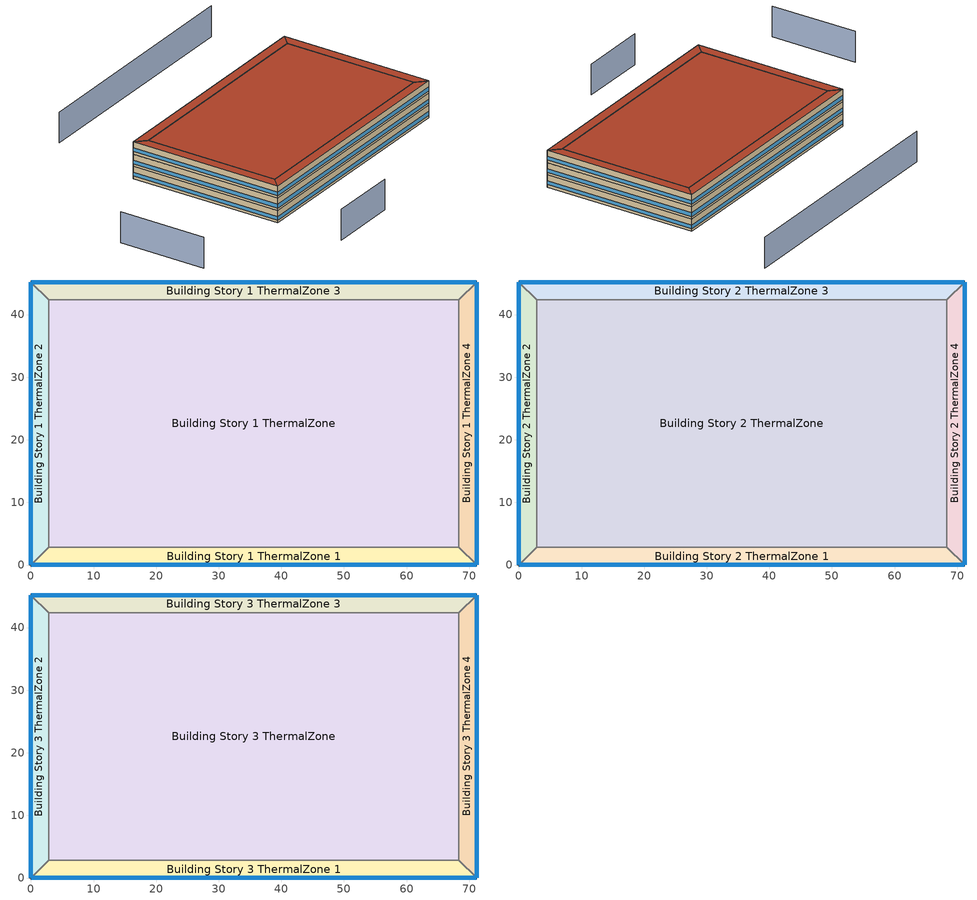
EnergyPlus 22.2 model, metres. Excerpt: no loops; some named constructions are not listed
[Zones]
Building Story 1 ThermalZone
 floor ground (Typical Insulated Carpeted 8in Slab Floor): 68.35,2.83 2.83,2.83 2.83,42.37 68.35,42.37 z0
 wall adiabatic (Typical Interior Wall): 2.83,2.83 68.35,2.83 68.35,42.37 2.83,42.37 2.83,2.83 z0:3.6
 ceiling adiabatic (Typical Interior Floor): 68.35,42.37 2.83,42.37 2.83,2.83 68.35,2.83 z3.6
Building Story 1 ThermalZone 1
 floor ground (Typical Insulated Carpeted 8in Slab Floor): 71.18,0 0,0 2.83,2.83 68.35,2.83 z0
 wall outside (Typical Insulated Steel Framed Exterior Wall R-20.41): 0,0 71.18,0 z0:3.6
 wall adiabatic (Typical Interior Wall): 71.18,0 68.35,2.83 2.83,2.83 0,0 z0:3.6
 window (U 0.48 SHGC 0.40 Dbl Ref-D Clr 6mm/13mm): 0.03,0 71.15,0 z0.76:1.84
 ceiling adiabatic (Typical Interior Ceiling): 68.35,2.83 2.83,2.83 0,0 71.18,0 z3.6
Building Story 1 ThermalZone 2
 floor ground (Typical Insulated Carpeted 8in Slab Floor): 0,0 0,45.2 2.83,42.37 2.83,2.83 z0
 wall outside (Typical Insulated Steel Framed Exterior Wall R-20.41): 0,45.2 0,0 z0:3.6
 wall adiabatic (Typical Interior Wall): 0,0 2.83,2.83 2.83,42.37 0,45.2 z0:3.6
 window (U 0.48 SHGC 0.40 Dbl Ref-D Clr 6mm/13mm): 0,45.18 0,0.03 z0.76:1.84
 ceiling adiabatic (Typical Interior Ceiling): 2.83,2.83 2.83,42.37 0,45.2 0,0 z3.6
Building Story 1 ThermalZone 3
 floor ground (Typical Insulated Carpeted 8in Slab Floor): 0,45.2 71.18,45.2 68.35,42.37 2.83,42.37 z0
 wall outside (Typical Insulated Steel Framed Exterior Wall R-20.41): 71.18,45.2 0,45.2 z0:3.6
 wall adiabatic (Typical Interior Wall): 0,45.2 2.83,42.37 68.35,42.37 71.18,45.2 z0:3.6
 window (U 0.48 SHGC 0.40 Dbl Ref-D Clr 6mm/13mm): 71.15,45.2 0.03,45.2 z0.76:1.84
 ceiling adiabatic (Typical Interior Ceiling): 2.83,42.37 68.35,42.37 71.18,45.2 0,45.2 z3.6
Building Story 1 ThermalZone 4
 floor ground (Typical Insulated Carpeted 8in Slab Floor): 71.18,45.2 71.18,0 68.35,2.83 68.35,42.37 z0
 wall outside (Typical Insulated Steel Framed Exterior Wall R-20.41): 71.18,0 71.18,45.2 z0:3.6
 wall adiabatic (Typical Interior Wall): 71.18,45.2 68.35,42.37 68.35,2.83 71.18,0 z0:3.6
 window (U 0.48 SHGC 0.40 Dbl Ref-D Clr 6mm/13mm): 71.18,0.03 71.18,45.18 z0.76:1.84
 ceiling adiabatic (Typical Interior Ceiling): 68.35,42.37 68.35,2.83 71.18,0 71.18,45.2 z3.6
Building Story 2 ThermalZone
 floor adiabatic (Typical Interior Floor): 68.35,2.83 2.83,2.83 2.83,42.37 68.35,42.37 z3.6
 wall adiabatic (Typical Interior Wall): 2.83,2.83 68.35,2.83 68.35,42.37 2.83,42.37 2.83,2.83 z3.6:7.2
 ceiling adiabatic (Typical Interior Ceiling): 68.35,42.37 2.83,42.37 2.83,2.83 68.35,2.83 z7.2
Building Story 2 ThermalZone 1
 floor adiabatic (Typical Interior Ceiling): 71.18,0 0,0 2.83,2.83 68.35,2.83 z3.6
 wall outside (Typical Insulated Steel Framed Exterior Wall R-20.41): 0,0 71.18,0 z3.6:7.2
 wall adiabatic (Typical Interior Wall): 71.18,0 68.35,2.83 2.83,2.83 0,0 z3.6:7.2
 window (U 0.48 SHGC 0.40 Dbl Ref-D Clr 6mm/13mm): 0.03,0 71.15,0 z4.36:5.44
 ceiling adiabatic (Typical Interior Ceiling): 68.35,2.83 2.83,2.83 0,0 71.18,0 z7.2
Building Story 2 ThermalZone 2
 floor adiabatic (Typical Interior Ceiling): 0,0 0,45.2 2.83,42.37 2.83,2.83 z3.6
 wall outside (Typical Insulated Steel Framed Exterior Wall R-20.41): 0,45.2 0,0 z3.6:7.2
 wall adiabatic (Typical Interior Wall): 0,0 2.83,2.83 2.83,42.37 0,45.2 z3.6:7.2
 window (U 0.48 SHGC 0.40 Dbl Ref-D Clr 6mm/13mm): 0,45.18 0,0.03 z4.36:5.44
 ceiling adiabatic (Typical Interior Ceiling): 2.83,2.83 2.83,42.37 0,45.2 0,0 z7.2
Building Story 2 ThermalZone 3
 floor adiabatic (Typical Interior Ceiling): 0,45.2 71.18,45.2 68.35,42.37 2.83,42.37 z3.6
 wall outside (Typical Insulated Steel Framed Exterior Wall R-20.41): 71.18,45.2 0,45.2 z3.6:7.2
 wall adiabatic (Typical Interior Wall): 0,45.2 2.83,42.37 68.35,42.37 71.18,45.2 z3.6:7.2
 window (U 0.48 SHGC 0.40 Dbl Ref-D Clr 6mm/13mm): 71.15,45.2 0.03,45.2 z4.36:5.44
 ceiling adiabatic (Typical Interior Ceiling): 2.83,42.37 68.35,42.37 71.18,45.2 0,45.2 z7.2
Building Story 2 ThermalZone 4
 floor adiabatic (Typical Interior Ceiling): 71.18,45.2 71.18,0 68.35,2.83 68.35,42.37 z3.6
 wall outside (Typical Insulated Steel Framed Exterior Wall R-20.41): 71.18,0 71.18,45.2 z3.6:7.2
 wall adiabatic (Typical Interior Wall): 71.18,45.2 68.35,42.37 68.35,2.83 71.18,0 z3.6:7.2
 window (U 0.48 SHGC 0.40 Dbl Ref-D Clr 6mm/13mm): 71.18,0.03 71.18,45.18 z4.36:5.44
 ceiling adiabatic (Typical Interior Ceiling): 68.35,42.37 68.35,2.83 71.18,0 71.18,45.2 z7.2
Building Story 3 ThermalZone
 floor adiabatic (Typical Interior Ceiling): 68.35,2.83 2.83,2.83 2.83,42.37 68.35,42.37 z7.2
 wall adiabatic (Typical Interior Wall): 2.83,2.83 68.35,2.83 68.35,42.37 2.83,42.37 2.83,2.83 z7.2:10.8
 roof outside (Typical IEAD Roof R-31.25): 68.35,42.37 2.83,42.37 2.83,2.83 68.35,2.83 z10.8
Building Story 3 ThermalZone 1
 floor adiabatic (Typical Interior Ceiling): 71.18,0 0,0 2.83,2.83 68.35,2.83 z7.2
 wall outside (Typical Insulated Steel Framed Exterior Wall R-20.41): 0,0 71.18,0 z7.2:10.8
 wall adiabatic (Typical Interior Wall): 71.18,0 68.35,2.83 2.83,2.83 0,0 z7.2:10.8
 window (U 0.48 SHGC 0.40 Dbl Ref-D Clr 6mm/13mm): 0.03,0 71.15,0 z7.96:9.04
 roof outside (Typical IEAD Roof R-31.25): 68.35,2.83 2.83,2.83 0,0 71.18,0 z10.8
Building Story 3 ThermalZone 2
 floor adiabatic (Typical Interior Ceiling): 0,0 0,45.2 2.83,42.37 2.83,2.83 z7.2
 wall outside (Typical Insulated Steel Framed Exterior Wall R-20.41): 0,45.2 0,0 z7.2:10.8
 wall adiabatic (Typical Interior Wall): 0,0 2.83,2.83 2.83,42.37 0,45.2 z7.2:10.8
 window (U 0.48 SHGC 0.40 Dbl Ref-D Clr 6mm/13mm): 0,45.18 0,0.03 z7.96:9.04
 roof outside (Typical IEAD Roof R-31.25): 2.83,2.83 2.83,42.37 0,45.2 0,0 z10.8
Building Story 3 ThermalZone 3
 floor adiabatic (Typical Interior Ceiling): 0,45.2 71.18,45.2 68.35,42.37 2.83,42.37 z7.2
 wall outside (Typical Insulated Steel Framed Exterior Wall R-20.41): 71.18,45.2 0,45.2 z7.2:10.8
 wall adiabatic (Typical Interior Wall): 0,45.2 2.83,42.37 68.35,42.37 71.18,45.2 z7.2:10.8
 window (U 0.48 SHGC 0.40 Dbl Ref-D Clr 6mm/13mm): 71.15,45.2 0.03,45.2 z7.96:9.04
 roof outside (Typical IEAD Roof R-31.25): 2.83,42.37 68.35,42.37 71.18,45.2 0,45.2 z10.8
Building Story 3 ThermalZone 4
 floor adiabatic (Typical Interior Ceiling): 71.18,45.2 71.18,0 68.35,2.83 68.35,42.37 z7.2
 wall outside (Typical Insulated Steel Framed Exterior Wall R-20.41): 71.18,0 71.18,45.2 z7.2:10.8
 wall adiabatic (Typical Interior Wall): 71.18,45.2 68.35,42.37 68.35,2.83 71.18,0 z7.2:10.8
 window (U 0.48 SHGC 0.40 Dbl Ref-D Clr 6mm/13mm): 71.18,0.03 71.18,45.18 z7.96:9.04
 roof outside (Typical IEAD Roof R-31.25): 68.35,42.37 68.35,2.83 71.18,0 71.18,45.2 z10.8
shading: 6.11,72.41 77.87,72.41 / 21.6,-19.1 1.09,-19.1 / -31.82,2 -31.82,27.99 z0:9
[Building]
bld_10: Terrain=City
[Site:Location]
Laramie General Brees Field_WY_USA: Latitude {deg}=41.3127; Longitude {deg}=-105.584; Time Zone {hr}=-7; Elevation {m}=2215
[Site:GroundTemperature:FCfactorMethod]
January Ground Temperature {C}=8.6; February Ground Temperature {C}=2.8; March Ground Temperature {C}=-4.1; April Ground Temperature {C}=-8.8; May Ground Temperature {C}=-2.2; June Ground Temperature {C}=0.3; July Ground Temperature {C}=6.7; August Ground Temperature {C}=10.1; September Ground Temperature {C}=16.5; October Ground Temperature {C}=20.6; November Ground Temperature {C}=19.2; December Ground Temperature {C}=14.7
[Site:WaterMainsTemperature]
Calculation Method=Correlation; Annual Average Outdoor Air Temperature {C}=8.96667; Maximum Difference In Monthly Average Outdoor Air Temperatures {deltaC}=26.2
[SizingPeriod:DesignDay] Day of Month=21; Dry-Bulb Temperature Range Modifier Type=DefaultMultipliers; Humidity Condition Type=Wetbulb; Barometric Pressure {Pa}=98769; Rain Indicator=No; Snow Indicator=No; Daylight Saving Time Indicator=No; Begin Environment Reset Mode=FullResetAtBeginEnvironment
Name | Month | Day Type | Maximum Dry-Bulb Temperature {C} | Daily Dry-Bulb Temperature Range {deltaC} | Wetbulb or DewPoint at Maximum Dry-Bulb {C} | Wind Speed {m/s} | Wind Direction {deg} | Solar Model Indicator | ASHRAE Clear Sky Optical Depth for Beam Irradiance (taub) | ASHRAE Clear Sky Optical Depth for Diffuse Irradiance (taud) | Sky Clearness
Buffalo Niagara Intl Ap Ann Clg .4% Condns DB=>MWB 1 | 7 | SummerDesignDay | 30.3 | 9.3 | 21.8 | 5.7 | 240 | ASHRAETau | 0.462 | 2.001
Buffalo Niagara Intl Ap Ann Clg .4% Condns WB=>MDB 1 | 7 | SummerDesignDay | 27.8 | 9.3 | 23.8 | 5.7 | 240 | ASHRAETau | 0.462 | 2.001
Buffalo Niagara Intl Ap Ann Htg 99.6% Condns DB 1 | 1 | WinterDesignDay | -16.3 | 0 | -16.3 | 5.1 | 270 | ASHRAEClearSky |  |  | 0
[Material] Thermal Absorptance=0.9; Solar Absorptance=0.7
Name | Roughness | Thickness {m} | Conductivity {W/m-K} | Density {kg/m3} | Specific Heat {J/kg-K} | Visible Absorptance
100mm Normalweight concrete floor | MediumRough | 0.1016 | 2.31045 | 2322 | 832.557 | 0.7
25mm Stucco | Smooth | 0.0254 | 0.72 | 1856 | 840 | 0.7
5/8 in. Gypsum Board | MediumSmooth | 0.0159 | 0.16 | 800 | 1090 | 0.7
8 in. Normalweight Concrete Floor | MediumRough | 0.2032 | 2.31 | 2322 | 832 | 0.7
G01 13mm gypsum board | Smooth | 0.0127 | 0.160031 | 800.001 | 1090.73 | 0.5
Metal Roof Surface | Smooth | 0.0008 | 45.28 | 7824 | 500 | 0.7
Roof Membrane | VeryRough | 0.0095 | 0.16 | 1121.29 | 1460 | 0.7
[Material:NoMass] Roughness=Smooth; Thermal Absorptance=0.9; Solar Absorptance=0.7
Name | Thermal Resistance {m2-K/W} | Visible Absorptance
CP02 CARPET PAD; Typical Carpet Pad | 0.21648 | 0.8
Typical Insulation R-18.23 | 3.21036 | 0.7
Typical Insulation R-30.13 | 5.30668 | 0.7
[WindowMaterial:Gas]
AIR 13MM: Gas Type=Air; Thickness {m}=0.0127
[WindowMaterial:Glazing] Optical Data Type=SpectralAverage; Thickness {m}=0.006; Infrared Transmittance at Normal Incidence=0; Front Side Infrared Hemispherical Emissivity=0.84; Conductivity {W/m-K}=0.9; Dirt Correction Factor for Solar and Visible Transmittance=1; Solar Diffusing=No
Name | Solar Transmittance at Normal Incidence | Front Side Solar Reflectance at Normal Incidence | Back Side Solar Reflectance at Normal Incidence | Visible Transmittance at Normal Incidence | Front Side Visible Reflectance at Normal Incidence | Back Side Visible Reflectance at Normal Incidence | Back Side Infrared Hemispherical Emissivity
CLEAR 6MM | 0.775 | 0.071 | 0.071 | 0.881 | 0.08 | 0.08 | 0.84
REF D CLEAR 6MM | 0.429 | 0.308 | 0.379 | 0.334 | 0.453 | 0.505 | 0.82
[Construction]
Typical IEAD Roof R-31.25: Roof Membrane, Typical Insulation R-30.13, Metal Roof Surface
Typical Insulated Carpeted 8in Slab Floor: 8 in. Normalweight Concrete Floor, Typical Carpet Pad
Typical Insulated Steel Framed Exterior Wall R-20.41: 25mm Stucco, 5/8 in. Gypsum Board, Typical Insulation R-18.23, 5/8 in. Gypsum Board
Typical Interior Ceiling: CP02 CARPET PAD, 100mm Normalweight concrete floor
Typical Interior Floor: 100mm Normalweight concrete floor, CP02 CARPET PAD
Typical Interior Wall: G01 13mm gypsum board, G01 13mm gypsum board
U 0.48 SHGC 0.40 Dbl Ref-D Clr 6mm/13mm: REF D CLEAR 6MM, AIR 13MM, CLEAR 6MM
[Zone] Multiplier=1; Part of Total Floor Area=Yes
Building Story 1 ThermalZone; Building Story 1 ThermalZone 1; Building Story 1 ThermalZone 2; Building Story 1 ThermalZone 3; Building Story 1 ThermalZone 4; Building Story 2 ThermalZone; Building Story 2 ThermalZone 1; Building Story 2 ThermalZone 2; Building Story 2 ThermalZone 3; Building Story 2 ThermalZone 4; Building Story 3 ThermalZone; Building Story 3 ThermalZone 1; Building Story 3 ThermalZone 2; Building Story 3 ThermalZone 3; Building Story 3 ThermalZone 4
[Space]
Name | Zone | Space Type
Building Story 1 Space | Building Story 1 ThermalZone | Story Ground Blended Space Type
Building Story 1 Space 1 | Building Story 1 ThermalZone 1 | Story Ground Blended Space Type
Building Story 1 Space 2 | Building Story 1 ThermalZone 2 | Story Ground Blended Space Type
Building Story 1 Space 3 | Building Story 1 ThermalZone 3 | Story Ground Blended Space Type
Building Story 1 Space 4 | Building Story 1 ThermalZone 4 | Story Ground Blended Space Type
Building Story 2 Space | Building Story 2 ThermalZone | Story Mid Blended Space Type
Building Story 2 Space 1 | Building Story 2 ThermalZone 1 | Story Mid Blended Space Type
Building Story 2 Space 2 | Building Story 2 ThermalZone 2 | Story Mid Blended Space Type
Building Story 2 Space 3 | Building Story 2 ThermalZone 3 | Story Mid Blended Space Type
Building Story 2 Space 4 | Building Story 2 ThermalZone 4 | Story Mid Blended Space Type
Building Story 3 Space | Building Story 3 ThermalZone | Story Top Blended Space Type
Building Story 3 Space 1 | Building Story 3 ThermalZone 1 | Story Top Blended Space Type
Building Story 3 Space 2 | Building Story 3 ThermalZone 2 | Story Top Blended Space Type
Building Story 3 Space 3 | Building Story 3 ThermalZone 3 | Story Top Blended Space Type
Building Story 3 Space 4 | Building Story 3 ThermalZone 4 | Story Top Blended Space Type
[InternalMass]
Name | Construction | Zone or ZoneList | Space or SpaceList | Surface Area {m2}
Building Story 1 Space 4 Office OfficeLarge Data Center A  - Story Ground Mass; Building Story 1 Space 4 Office OfficeLarge Data Center C  - Story Ground Mass | InteriorFurnishings 1 | Building Story 1 ThermalZone 4 | Building Story 1 Space 4 | 0.287006
Building Story 1 Space Office OfficeLarge Data Center A  - Story Ground Mass; Building Story 1 Space Office OfficeLarge Data Center C  - Story Ground Mass | InteriorFurnishings 1 | Building Story 1 ThermalZone | Building Story 1 Space | 6.20454
Building Story 1 Space 2 Office OfficeLarge Data Center A  - Story Ground Mass; Building Story 1 Space 2 Office OfficeLarge Data Center C  - Story Ground Mass | InteriorFurnishings 1 | Building Story 1 ThermalZone 2 | Building Story 1 Space 2 | 0.287006
Building Story 1 Space 1 Office OfficeLarge Data Center A  - Story Ground Mass; Building Story 1 Space 1 Office OfficeLarge Data Center C  - Story Ground Mass | InteriorFurnishings 1 | Building Story 1 ThermalZone 1 | Building Story 1 Space 1 | 0.462938
Building Story 1 Space 3 Office OfficeLarge Data Center A  - Story Ground Mass; Building Story 1 Space 3 Office OfficeLarge Data Center C  - Story Ground Mass | InteriorFurnishings 1 | Building Story 1 ThermalZone 3 | Building Story 1 Space 3 | 0.462938
Building Story 1 Space 4 Office OfficeLarge Data Center B  - Story Ground Mass | InteriorFurnishings 1 | Building Story 1 ThermalZone 4 | Building Story 1 Space 4 | 2.12978
Building Story 1 Space Office OfficeLarge Data Center B  - Story Ground Mass | InteriorFurnishings 1 | Building Story 1 ThermalZone | Building Story 1 Space | 46.0418
Building Story 1 Space 2 Office OfficeLarge Data Center B  - Story Ground Mass | InteriorFurnishings 1 | Building Story 1 ThermalZone 2 | Building Story 1 Space 2 | 2.12978
Building Story 1 Space 1 Office OfficeLarge Data Center B  - Story Ground Mass | InteriorFurnishings 1 | Building Story 1 ThermalZone 1 | Building Story 1 Space 1 | 3.43531
Building Story 1 Space 3 Office OfficeLarge Data Center B  - Story Ground Mass | InteriorFurnishings 1 | Building Story 1 ThermalZone 3 | Building Story 1 Space 3 | 3.43531
Building Story 1 Space 4 Office OfficeLarge Main Data Center A  - Story Ground Mass; Building Story 1 Space 4 Office OfficeLarge Main Data Center C  - Story Ground Mass | InteriorFurnishings 1 | Building Story 1 ThermalZone 4 | Building Story 1 Space 4 | 0.516
Building Story 1 Space Office OfficeLarge Main Data Center A  - Story Ground Mass; Building Story 1 Space Office OfficeLarge Main Data Center C  - Story Ground Mass | InteriorFurnishings 1 | Building Story 1 ThermalZone | Building Story 1 Space | 11.155
Building Story 1 Space 2 Office OfficeLarge Main Data Center A  - Story Ground Mass; Building Story 1 Space 2 Office OfficeLarge Main Data Center C  - Story Ground Mass | InteriorFurnishings 1 | Building Story 1 ThermalZone 2 | Building Story 1 Space 2 | 0.516
Building Story 1 Space 1 Office OfficeLarge Main Data Center A  - Story Ground Mass; Building Story 1 Space 1 Office OfficeLarge Main Data Center C  - Story Ground Mass | InteriorFurnishings 1 | Building Story 1 ThermalZone 1 | Building Story 1 Space 1 | 0.832304
Building Story 1 Space 3 Office OfficeLarge Main Data Center A  - Story Ground Mass; Building Story 1 Space 3 Office OfficeLarge Main Data Center C  - Story Ground Mass | InteriorFurnishings 1 | Building Story 1 ThermalZone 3 | Building Story 1 Space 3 | 0.832303
Building Story 1 Space 4 Office OfficeLarge Main Data Center B  - Story Ground Mass | InteriorFurnishings 1 | Building Story 1 ThermalZone 4 | Building Story 1 Space 4 | 3.82907
Building Story 1 Space Office OfficeLarge Main Data Center B  - Story Ground Mass | InteriorFurnishings 1 | Building Story 1 ThermalZone | Building Story 1 Space | 82.7774
Building Story 1 Space 2 Office OfficeLarge Main Data Center B  - Story Ground Mass | InteriorFurnishings 1 | Building Story 1 ThermalZone 2 | Building Story 1 Space 2 | 3.82907
Building Story 1 Space 1 Office OfficeLarge Main Data Center B  - Story Ground Mass | InteriorFurnishings 1 | Building Story 1 ThermalZone 1 | Building Story 1 Space 1 | 6.17625
Building Story 1 Space 3 Office OfficeLarge Main Data Center B  - Story Ground Mass | InteriorFurnishings 1 | Building Story 1 ThermalZone 3 | Building Story 1 Space 3 | 6.17625
Building Story 1 Space 4 SecondarySchool Auditorium A  - Story Ground Mass; Building Story 1 Space 4 SecondarySchool Auditorium C  - Story Ground Mass | InteriorFurnishings 1 | Building Story 1 ThermalZone 4 | Building Story 1 Space 4 | 2.30826
Building Story 1 Space SecondarySchool Auditorium A  - Story Ground Mass; Building Story 1 Space SecondarySchool Auditorium C  - Story Ground Mass | InteriorFurnishings 1 | Building Story 1 ThermalZone | Building Story 1 Space | 49.9003
Building Story 1 Space 2 SecondarySchool Auditorium A  - Story Ground Mass; Building Story 1 Space 2 SecondarySchool Auditorium C  - Story Ground Mass | InteriorFurnishings 1 | Building Story 1 ThermalZone 2 | Building Story 1 Space 2 | 2.30826
Building Story 1 Space 1 SecondarySchool Auditorium A  - Story Ground Mass; Building Story 1 Space 1 SecondarySchool Auditorium C  - Story Ground Mass | InteriorFurnishings 1 | Building Story 1 ThermalZone 1 | Building Story 1 Space 1 | 3.72321
Building Story 1 Space 3 SecondarySchool Auditorium A  - Story Ground Mass; Building Story 1 Space 3 SecondarySchool Auditorium C  - Story Ground Mass | InteriorFurnishings 1 | Building Story 1 ThermalZone 3 | Building Story 1 Space 3 | 3.7232
Building Story 1 Space 4 SecondarySchool Auditorium B  - Story Ground Mass | InteriorFurnishings 1 | Building Story 1 ThermalZone 4 | Building Story 1 Space 4 | 17.1289
Building Story 1 Space SecondarySchool Auditorium B  - Story Ground Mass | InteriorFurnishings 1 | Building Story 1 ThermalZone | Building Story 1 Space | 370.294
Building Story 1 Space 2 SecondarySchool Auditorium B  - Story Ground Mass | InteriorFurnishings 1 | Building Story 1 ThermalZone 2 | Building Story 1 Space 2 | 17.1289
Building Story 1 Space 1 SecondarySchool Auditorium B  - Story Ground Mass | InteriorFurnishings 1 | Building Story 1 ThermalZone 1 | Building Story 1 Space 1 | 27.6287
Building Story 1 Space 3 SecondarySchool Auditorium B  - Story Ground Mass | InteriorFurnishings 1 | Building Story 1 ThermalZone 3 | Building Story 1 Space 3 | 27.6287
Building Story 1 Space 4 SecondarySchool Cafeteria A  - Story Ground Mass; Building Story 1 Space 4 SecondarySchool Cafeteria C  - Story Ground Mass | InteriorFurnishings 1 | Building Story 1 ThermalZone 4 | Building Story 1 Space 4 | 1.46098
Building Story 1 Space SecondarySchool Cafeteria A  - Story Ground Mass; Building Story 1 Space SecondarySchool Cafeteria C  - Story Ground Mass | InteriorFurnishings 1 | Building Story 1 ThermalZone | Building Story 1 Space | 31.5837
Building Story 1 Space 2 SecondarySchool Cafeteria A  - Story Ground Mass; Building Story 1 Space 2 SecondarySchool Cafeteria C  - Story Ground Mass | InteriorFurnishings 1 | Building Story 1 ThermalZone 2 | Building Story 1 Space 2 | 1.46098
Building Story 1 Space 1 SecondarySchool Cafeteria A  - Story Ground Mass; Building Story 1 Space 1 SecondarySchool Cafeteria C  - Story Ground Mass | InteriorFurnishings 1 | Building Story 1 ThermalZone 1 | Building Story 1 Space 1 | 2.35655
Building Story 1 Space 3 SecondarySchool Cafeteria A  - Story Ground Mass; Building Story 1 Space 3 SecondarySchool Cafeteria C  - Story Ground Mass | InteriorFurnishings 1 | Building Story 1 ThermalZone 3 | Building Story 1 Space 3 | 2.35655
Building Story 1 Space 4 SecondarySchool Cafeteria B  - Story Ground Mass | InteriorFurnishings 1 | Building Story 1 ThermalZone 4 | Building Story 1 Space 4 | 10.8415
Building Story 1 Space SecondarySchool Cafeteria B  - Story Ground Mass | InteriorFurnishings 1 | Building Story 1 ThermalZone | Building Story 1 Space | 234.373
Building Story 1 Space 2 SecondarySchool Cafeteria B  - Story Ground Mass | InteriorFurnishings 1 | Building Story 1 ThermalZone 2 | Building Story 1 Space 2 | 10.8415
Building Story 1 Space 1 SecondarySchool Cafeteria B  - Story Ground Mass | InteriorFurnishings 1 | Building Story 1 ThermalZone 1 | Building Story 1 Space 1 | 17.4872
Building Story 1 Space 3 SecondarySchool Cafeteria B  - Story Ground Mass | InteriorFurnishings 1 | Building Story 1 ThermalZone 3 | Building Story 1 Space 3 | 17.4872
Building Story 1 Space 4 SecondarySchool Classroom A  - Story Ground Mass; Building Story 1 Space 4 SecondarySchool Classroom C  - Story Ground Mass | InteriorFurnishings 1 | Building Story 1 ThermalZone 4 | Building Story 1 Space 4 | 7.15144
Building Story 1 Space SecondarySchool Classroom A  - Story Ground Mass; Building Story 1 Space SecondarySchool Classroom C  - Story Ground Mass | InteriorFurnishings 1 | Building Story 1 ThermalZone | Building Story 1 Space | 154.601
Building Story 1 Space 2 SecondarySchool Classroom A  - Story Ground Mass; Building Story 1 Space 2 SecondarySchool Classroom C  - Story Ground Mass | InteriorFurnishings 1 | Building Story 1 ThermalZone 2 | Building Story 1 Space 2 | 7.15144
Building Story 1 Space 1 SecondarySchool Classroom A  - Story Ground Mass; Building Story 1 Space 1 SecondarySchool Classroom C  - Story Ground Mass | InteriorFurnishings 1 | Building Story 1 ThermalZone 1 | Building Story 1 Space 1 | 11.5352
Building Story 1 Space 3 SecondarySchool Classroom A  - Story Ground Mass; Building Story 1 Space 3 SecondarySchool Classroom C  - Story Ground Mass | InteriorFurnishings 1 | Building Story 1 ThermalZone 3 | Building Story 1 Space 3 | 11.5352
Building Story 1 Space 4 SecondarySchool ComputerRoom A  - Story Ground Mass; Building Story 1 Space 4 SecondarySchool ComputerRoom C  - Story Ground Mass | InteriorFurnishings 1 | Building Story 1 ThermalZone 4 | Building Story 1 Space 4 | 2.2304
Building Story 1 Space SecondarySchool ComputerRoom A  - Story Ground Mass; Building Story 1 Space SecondarySchool ComputerRoom C  - Story Ground Mass | InteriorFurnishings 1 | Building Story 1 ThermalZone | Building Story 1 Space | 48.2172
Building Story 1 Space 2 SecondarySchool ComputerRoom A  - Story Ground Mass; Building Story 1 Space 2 SecondarySchool ComputerRoom C  - Story Ground Mass | InteriorFurnishings 1 | Building Story 1 ThermalZone 2 | Building Story 1 Space 2 | 2.2304
Building Story 1 Space 1 SecondarySchool ComputerRoom A  - Story Ground Mass; Building Story 1 Space 1 SecondarySchool ComputerRoom C  - Story Ground Mass | InteriorFurnishings 1 | Building Story 1 ThermalZone 1 | Building Story 1 Space 1 | 3.59762
Building Story 1 Space 3 SecondarySchool ComputerRoom A  - Story Ground Mass; Building Story 1 Space 3 SecondarySchool ComputerRoom C  - Story Ground Mass | InteriorFurnishings 1 | Building Story 1 ThermalZone 3 | Building Story 1 Space 3 | 3.59762
Building Story 1 Space 4 SecondarySchool ComputerRoom B  - Story Ground Mass | InteriorFurnishings 1 | Building Story 1 ThermalZone 4 | Building Story 1 Space 4 | 16.5511
Building Story 1 Space SecondarySchool ComputerRoom B  - Story Ground Mass | InteriorFurnishings 1 | Building Story 1 ThermalZone | Building Story 1 Space | 357.804
Building Story 1 Space 2 SecondarySchool ComputerRoom B  - Story Ground Mass | InteriorFurnishings 1 | Building Story 1 ThermalZone 2 | Building Story 1 Space 2 | 16.5511
Building Story 1 Space 1 SecondarySchool ComputerRoom B  - Story Ground Mass | InteriorFurnishings 1 | Building Story 1 ThermalZone 1 | Building Story 1 Space 1 | 26.6968
Building Story 1 Space 3 SecondarySchool ComputerRoom B  - Story Ground Mass | InteriorFurnishings 1 | Building Story 1 ThermalZone 3 | Building Story 1 Space 3 | 26.6967
Building Story 1 Space 4 SecondarySchool Corridor B  - Story Ground Mass | InteriorFurnishings 1 | Building Story 1 ThermalZone 4 | Building Story 1 Space 4 | 10.084
Building Story 1 Space SecondarySchool Corridor B  - Story Ground Mass | InteriorFurnishings 1 | Building Story 1 ThermalZone | Building Story 1 Space | 217.997
Building Story 1 Space 2 SecondarySchool Corridor B  - Story Ground Mass | InteriorFurnishings 1 | Building Story 1 ThermalZone 2 | Building Story 1 Space 2 | 10.084
Building Story 1 Space 1 SecondarySchool Corridor B  - Story Ground Mass | InteriorFurnishings 1 | Building Story 1 ThermalZone 1 | Building Story 1 Space 1 | 16.2654
Building Story 1 Space 3 SecondarySchool Corridor B  - Story Ground Mass | InteriorFurnishings 1 | Building Story 1 ThermalZone 3 | Building Story 1 Space 3 | 16.2653
Building Story 1 Space 4 SecondarySchool Gym A  - Story Ground Mass; Building Story 1 Space 4 SecondarySchool Gym C  - Story Ground Mass | InteriorFurnishings 1 | Building Story 1 ThermalZone 4 | Building Story 1 Space 4 | 5.73792
Building Story 1 Space SecondarySchool Gym A  - Story Ground Mass; Building Story 1 Space SecondarySchool Gym C  - Story Ground Mass | InteriorFurnishings 1 | Building Story 1 ThermalZone | Building Story 1 Space | 124.043
Building Story 1 Space 2 SecondarySchool Gym A  - Story Ground Mass; Building Story 1 Space 2 SecondarySchool Gym C  - Story Ground Mass | InteriorFurnishings 1 | Building Story 1 ThermalZone 2 | Building Story 1 Space 2 | 5.73792
Building Story 1 Space 1 SecondarySchool Gym A  - Story Ground Mass; Building Story 1 Space 1 SecondarySchool Gym C  - Story Ground Mass | InteriorFurnishings 1 | Building Story 1 ThermalZone 1 | Building Story 1 Space 1 | 9.25522
Building Story 1 Space 3 SecondarySchool Gym A  - Story Ground Mass; Building Story 1 Space 3 SecondarySchool Gym C  - Story Ground Mass | InteriorFurnishings 1 | Building Story 1 ThermalZone 3 | Building Story 1 Space 3 | 9.25521
Building Story 1 Space 4 SecondarySchool Gym A end_a - Story Ground Mass; Building Story 1 Space 4 SecondarySchool Gym C end_a - Story Ground Mass | InteriorFurnishings 1 | Building Story 1 ThermalZone 4 | Building Story 1 Space 4 | 1.80056
Building Story 1 Space SecondarySchool Gym A end_a - Story Ground Mass; Building Story 1 Space SecondarySchool Gym C end_a - Story Ground Mass | InteriorFurnishings 1 | Building Story 1 ThermalZone | Building Story 1 Space | 38.9249
Building Story 1 Space 2 SecondarySchool Gym A end_a - Story Ground Mass; Building Story 1 Space 2 SecondarySchool Gym C end_a - Story Ground Mass | InteriorFurnishings 1 | Building Story 1 ThermalZone 2 | Building Story 1 Space 2 | 1.80056
Building Story 1 Space 1 SecondarySchool Gym A end_a - Story Ground Mass; Building Story 1 Space 1 SecondarySchool Gym C end_a - Story Ground Mass | InteriorFurnishings 1 | Building Story 1 ThermalZone 1 | Building Story 1 Space 1 | 2.90429
Building Story 1 Space 3 SecondarySchool Gym A end_a - Story Ground Mass; Building Story 1 Space 3 SecondarySchool Gym C end_a - Story Ground Mass | InteriorFurnishings 1 | Building Story 1 ThermalZone 3 | Building Story 1 Space 3 | 2.90429
Building Story 1 Space 4 SecondarySchool Gym B  - Story Ground Mass | InteriorFurnishings 1 | Building Story 1 ThermalZone 4 | Building Story 1 Space 4 | 42.5793
Building Story 1 Space SecondarySchool Gym B  - Story Ground Mass | InteriorFurnishings 1 | Building Story 1 ThermalZone | Building Story 1 Space | 920.484
Building Story 1 Space 2 SecondarySchool Gym B  - Story Ground Mass | InteriorFurnishings 1 | Building Story 1 ThermalZone 2 | Building Story 1 Space 2 | 42.5793
Building Story 1 Space 1 SecondarySchool Gym B  - Story Ground Mass | InteriorFurnishings 1 | Building Story 1 ThermalZone 1 | Building Story 1 Space 1 | 68.68
Building Story 1 Space 3 SecondarySchool Gym B  - Story Ground Mass | InteriorFurnishings 1 | Building Story 1 ThermalZone 3 | Building Story 1 Space 3 | 68.6799
Building Story 1 Space 4 SecondarySchool Gym B end_a - Story Ground Mass | InteriorFurnishings 1 | Building Story 1 ThermalZone 4 | Building Story 1 Space 4 | 13.3614
Building Story 1 Space SecondarySchool Gym B end_a - Story Ground Mass | InteriorFurnishings 1 | Building Story 1 ThermalZone | Building Story 1 Space | 288.849
Building Story 1 Space 2 SecondarySchool Gym B end_a - Story Ground Mass | InteriorFurnishings 1 | Building Story 1 ThermalZone 2 | Building Story 1 Space 2 | 13.3614
Building Story 1 Space 1 SecondarySchool Gym B end_a - Story Ground Mass | InteriorFurnishings 1 | Building Story 1 ThermalZone 1 | Building Story 1 Space 1 | 21.5518
Building Story 1 Space 3 SecondarySchool Gym B end_a - Story Ground Mass | InteriorFurnishings 1 | Building Story 1 ThermalZone 3 | Building Story 1 Space 3 | 21.5518
Building Story 1 Space 4 SecondarySchool Kitchen A  - Story Ground Mass; Building Story 1 Space 4 SecondarySchool Kitchen C  - Story Ground Mass | InteriorFurnishings 1 | Building Story 1 ThermalZone 4 | Building Story 1 Space 4 | 0.503787
Building Story 1 Space SecondarySchool Kitchen A  - Story Ground Mass; Building Story 1 Space SecondarySchool Kitchen C  - Story Ground Mass | InteriorFurnishings 1 | Building Story 1 ThermalZone | Building Story 1 Space | 10.8909
Building Story 1 Space 2 SecondarySchool Kitchen A  - Story Ground Mass; Building Story 1 Space 2 SecondarySchool Kitchen C  - Story Ground Mass | InteriorFurnishings 1 | Building Story 1 ThermalZone 2 | Building Story 1 Space 2 | 0.503787
Building Story 1 Space 1 SecondarySchool Kitchen A  - Story Ground Mass; Building Story 1 Space 1 SecondarySchool Kitchen C  - Story Ground Mass | InteriorFurnishings 1 | Building Story 1 ThermalZone 1 | Building Story 1 Space 1 | 0.812604
Building Story 1 Space 3 SecondarySchool Kitchen A  - Story Ground Mass; Building Story 1 Space 3 SecondarySchool Kitchen C  - Story Ground Mass | InteriorFurnishings 1 | Building Story 1 ThermalZone 3 | Building Story 1 Space 3 | 0.812603
Building Story 1 Space 4 SecondarySchool Kitchen B  - Story Ground Mass | InteriorFurnishings 1 | Building Story 1 ThermalZone 4 | Building Story 1 Space 4 | 3.73844
Building Story 1 Space SecondarySchool Kitchen B  - Story Ground Mass | InteriorFurnishings 1 | Building Story 1 ThermalZone | Building Story 1 Space | 80.8181
Building Story 1 Space 2 SecondarySchool Kitchen B  - Story Ground Mass | InteriorFurnishings 1 | Building Story 1 ThermalZone 2 | Building Story 1 Space 2 | 3.73844
Building Story 1 Space 1 SecondarySchool Kitchen B  - Story Ground Mass | InteriorFurnishings 1 | Building Story 1 ThermalZone 1 | Building Story 1 Space 1 | 6.03007
Building Story 1 Space 3 SecondarySchool Kitchen B  - Story Ground Mass | InteriorFurnishings 1 | Building Story 1 ThermalZone 3 | Building Story 1 Space 3 | 6.03006
Building Story 1 Space 4 SecondarySchool Library A  - Story Ground Mass; Building Story 1 Space 4 SecondarySchool Library C  - Story Ground Mass | InteriorFurnishings 1 | Building Story 1 ThermalZone 4 | Building Story 1 Space 4 | 1.96477
Building Story 1 Space SecondarySchool Library A  - Story Ground Mass; Building Story 1 Space SecondarySchool Library C  - Story Ground Mass | InteriorFurnishings 1 | Building Story 1 ThermalZone | Building Story 1 Space | 42.4747
Building Story 1 Space 2 SecondarySchool Library A  - Story Ground Mass; Building Story 1 Space 2 SecondarySchool Library C  - Story Ground Mass | InteriorFurnishings 1 | Building Story 1 ThermalZone 2 | Building Story 1 Space 2 | 1.96477
Building Story 1 Space 1 SecondarySchool Library A  - Story Ground Mass; Building Story 1 Space 1 SecondarySchool Library C  - Story Ground Mass | InteriorFurnishings 1 | Building Story 1 ThermalZone 1 | Building Story 1 Space 1 | 3.16916
Building Story 1 Space 3 SecondarySchool Library A  - Story Ground Mass; Building Story 1 Space 3 SecondarySchool Library C  - Story Ground Mass | InteriorFurnishings 1 | Building Story 1 ThermalZone 3 | Building Story 1 Space 3 | 3.16915
Building Story 1 Space 4 SecondarySchool Library B  - Story Ground Mass | InteriorFurnishings 1 | Building Story 1 ThermalZone 4 | Building Story 1 Space 4 | 14.5799
Building Story 1 Space SecondarySchool Library B  - Story Ground Mass | InteriorFurnishings 1 | Building Story 1 ThermalZone | Building Story 1 Space | 315.191
Building Story 1 Space 2 SecondarySchool Library B  - Story Ground Mass | InteriorFurnishings 1 | Building Story 1 ThermalZone 2 | Building Story 1 Space 2 | 14.5799
Building Story 1 Space 1 SecondarySchool Library B  - Story Ground Mass | InteriorFurnishings 1 | Building Story 1 ThermalZone 1 | Building Story 1 Space 1 | 23.5173
Building Story 1 Space 3 SecondarySchool Library B  - Story Ground Mass | InteriorFurnishings 1 | Building Story 1 ThermalZone 3 | Building Story 1 Space 3 | 23.5172
Building Story 1 Space 4 SecondarySchool Lobby A  - Story Ground Mass; Building Story 1 Space 4 SecondarySchool Lobby C  - Story Ground Mass; Building Story 1 Space 4 SecondarySchool Restroom A  - Story Ground Mass; Building Story 1 Space 4 SecondarySchool Restroom C  - Story Ground Mass | InteriorFurnishings 1 | Building Story 1 ThermalZone 4 | Building Story 1 Space 4 | 0.980095
Building Story 1 Space SecondarySchool Lobby A  - Story Ground Mass; Building Story 1 Space SecondarySchool Lobby C  - Story Ground Mass; Building Story 1 Space SecondarySchool Restroom A  - Story Ground Mass; Building Story 1 Space SecondarySchool Restroom C  - Story Ground Mass | InteriorFurnishings 1 | Building Story 1 ThermalZone | Building Story 1 Space | 21.1878
Building Story 1 Space 2 SecondarySchool Lobby A  - Story Ground Mass; Building Story 1 Space 2 SecondarySchool Lobby C  - Story Ground Mass; Building Story 1 Space 2 SecondarySchool Restroom A  - Story Ground Mass; Building Story 1 Space 2 SecondarySchool Restroom C  - Story Ground Mass | InteriorFurnishings 1 | Building Story 1 ThermalZone 2 | Building Story 1 Space 2 | 0.980095
Building Story 1 Space 1 SecondarySchool Lobby A  - Story Ground Mass; Building Story 1 Space 1 SecondarySchool Lobby C  - Story Ground Mass; Building Story 1 Space 1 SecondarySchool Restroom A  - Story Ground Mass; Building Story 1 Space 1 SecondarySchool Restroom C  - Story Ground Mass | InteriorFurnishings 1 | Building Story 1 ThermalZone 1 | Building Story 1 Space 1 | 1.58088
Building Story 1 Space 3 SecondarySchool Lobby A  - Story Ground Mass; Building Story 1 Space 3 SecondarySchool Lobby C  - Story Ground Mass; Building Story 1 Space 3 SecondarySchool Restroom A  - Story Ground Mass; Building Story 1 Space 3 SecondarySchool Restroom C  - Story Ground Mass | InteriorFurnishings 1 | Building Story 1 ThermalZone 3 | Building Story 1 Space 3 | 1.58088
Building Story 1 Space 4 SecondarySchool Lobby B  - Story Ground Mass; Building Story 1 Space 4 SecondarySchool Restroom B  - Story Ground Mass | InteriorFurnishings 1 | Building Story 1 ThermalZone 4 | Building Story 1 Space 4 | 7.27297
Building Story 1 Space SecondarySchool Lobby B  - Story Ground Mass; Building Story 1 Space SecondarySchool Restroom B  - Story Ground Mass | InteriorFurnishings 1 | Building Story 1 ThermalZone | Building Story 1 Space | 157.228
Building Story 1 Space 2 SecondarySchool Lobby B  - Story Ground Mass; Building Story 1 Space 2 SecondarySchool Restroom B  - Story Ground Mass | InteriorFurnishings 1 | Building Story 1 ThermalZone 2 | Building Story 1 Space 2 | 7.27297
Building Story 1 Space 1 SecondarySchool Lobby B  - Story Ground Mass; Building Story 1 Space 1 SecondarySchool Restroom B  - Story Ground Mass | InteriorFurnishings 1 | Building Story 1 ThermalZone 1 | Building Story 1 Space 1 | 11.7312
Building Story 1 Space 3 SecondarySchool Lobby B  - Story Ground Mass; Building Story 1 Space 3 SecondarySchool Restroom B  - Story Ground Mass | InteriorFurnishings 1 | Building Story 1 ThermalZone 3 | Building Story 1 Space 3 | 11.7312
Building Story 1 Space 4 SecondarySchool Mechanical A  - Story Ground Mass; Building Story 1 Space 4 SecondarySchool Mechanical C  - Story Ground Mass | InteriorFurnishings 1 | Building Story 1 ThermalZone 4 | Building Story 1 Space 4 | 1.59838
Building Story 1 Space SecondarySchool Mechanical A  - Story Ground Mass; Building Story 1 Space SecondarySchool Mechanical C  - Story Ground Mass | InteriorFurnishings 1 | Building Story 1 ThermalZone | Building Story 1 Space | 34.554
Building Story 1 Space 2 SecondarySchool Mechanical A  - Story Ground Mass; Building Story 1 Space 2 SecondarySchool Mechanical C  - Story Ground Mass | InteriorFurnishings 1 | Building Story 1 ThermalZone 2 | Building Story 1 Space 2 | 1.59838
Building Story 1 Space 1 SecondarySchool Mechanical A  - Story Ground Mass; Building Story 1 Space 1 SecondarySchool Mechanical C  - Story Ground Mass | InteriorFurnishings 1 | Building Story 1 ThermalZone 1 | Building Story 1 Space 1 | 2.57817
Building Story 1 Space 3 SecondarySchool Mechanical A  - Story Ground Mass; Building Story 1 Space 3 SecondarySchool Mechanical C  - Story Ground Mass | InteriorFurnishings 1 | Building Story 1 ThermalZone 3 | Building Story 1 Space 3 | 2.57817
Building Story 1 Space 4 SecondarySchool Mechanical B  - Story Ground Mass | InteriorFurnishings 1 | Building Story 1 ThermalZone 4 | Building Story 1 Space 4 | 11.8611
Building Story 1 Space SecondarySchool Mechanical B  - Story Ground Mass | InteriorFurnishings 1 | Building Story 1 ThermalZone | Building Story 1 Space | 256.414
Building Story 1 Space 2 SecondarySchool Mechanical B  - Story Ground Mass | InteriorFurnishings 1 | Building Story 1 ThermalZone 2 | Building Story 1 Space 2 | 11.8611
Building Story 1 Space 1 SecondarySchool Mechanical B  - Story Ground Mass | InteriorFurnishings 1 | Building Story 1 ThermalZone 1 | Building Story 1 Space 1 | 19.1318
Building Story 1 Space 3 SecondarySchool Mechanical B  - Story Ground Mass | InteriorFurnishings 1 | Building Story 1 ThermalZone 3 | Building Story 1 Space 3 | 19.1317
Building Story 1 Space 4 SecondarySchool Office A  - Story Ground Mass; Building Story 1 Space 4 SecondarySchool Office C  - Story Ground Mass | InteriorFurnishings 1 | Building Story 1 ThermalZone 4 | Building Story 1 Space 4 | 2.48688
Building Story 1 Space SecondarySchool Office A  - Story Ground Mass; Building Story 1 Space SecondarySchool Office C  - Story Ground Mass | InteriorFurnishings 1 | Building Story 1 ThermalZone | Building Story 1 Space | 53.7617
Building Story 1 Space 2 SecondarySchool Office A  - Story Ground Mass; Building Story 1 Space 2 SecondarySchool Office C  - Story Ground Mass | InteriorFurnishings 1 | Building Story 1 ThermalZone 2 | Building Story 1 Space 2 | 2.48688
Building Story 1 Space 1 SecondarySchool Office A  - Story Ground Mass; Building Story 1 Space 1 SecondarySchool Office C  - Story Ground Mass | InteriorFurnishings 1 | Building Story 1 ThermalZone 1 | Building Story 1 Space 1 | 4.01131
Building Story 1 Space 3 SecondarySchool Office A  - Story Ground Mass; Building Story 1 Space 3 SecondarySchool Office C  - Story Ground Mass | InteriorFurnishings 1 | Building Story 1 ThermalZone 3 | Building Story 1 Space 3 | 4.0113
Building Story 1 Space 4 SecondarySchool Office B  - Story Ground Mass | InteriorFurnishings 1 | Building Story 1 ThermalZone 4 | Building Story 1 Space 4 | 18.4543
Building Story 1 Space SecondarySchool Office B  - Story Ground Mass | InteriorFurnishings 1 | Building Story 1 ThermalZone | Building Story 1 Space | 398.948
Building Story 1 Space 2 SecondarySchool Office B  - Story Ground Mass | InteriorFurnishings 1 | Building Story 1 ThermalZone 2 | Building Story 1 Space 2 | 18.4543
Building Story 1 Space 1 SecondarySchool Office B  - Story Ground Mass | InteriorFurnishings 1 | Building Story 1 ThermalZone 1 | Building Story 1 Space 1 | 29.7666
Building Story 1 Space 3 SecondarySchool Office B  - Story Ground Mass | InteriorFurnishings 1 | Building Story 1 ThermalZone 3 | Building Story 1 Space 3 | 29.7666
Building Story 1 Space Mass | InteriorFurnishings 2 | Building Story 1 ThermalZone | Building Story 1 Space | 5181.82
Building Story 1 Space 1 Mass | InteriorFurnishings 2 | Building Story 1 ThermalZone 1 | Building Story 1 Space 1 | 386.63
Building Story 1 Space 2 Mass | InteriorFurnishings 2 | Building Story 1 ThermalZone 2 | Building Story 1 Space 2 | 239.698
Building Story 1 Space 3 Mass | InteriorFurnishings 2 | Building Story 1 ThermalZone 3 | Building Story 1 Space 3 | 386.63
Building Story 1 Space 4 Mass | InteriorFurnishings 2 | Building Story 1 ThermalZone 4 | Building Story 1 Space 4 | 239.698
Building Story 2 Space Office WholeBuilding - Lg Office A  - Story Mid Mass; Building Story 2 Space Office WholeBuilding - Lg Office C  - Story Mid Mass | InteriorFurnishings 1 | Building Story 2 ThermalZone | Building Story 2 Space | 53.7252
Building Story 2 Space 2 Office WholeBuilding - Lg Office A  - Story Mid Mass; Building Story 2 Space 2 Office WholeBuilding - Lg Office C  - Story Mid Mass | InteriorFurnishings 1 | Building Story 2 ThermalZone 2 | Building Story 2 Space 2 | 2.48519
Building Story 2 Space 1 Office WholeBuilding - Lg Office A  - Story Mid Mass; Building Story 2 Space 1 Office WholeBuilding - Lg Office C  - Story Mid Mass | InteriorFurnishings 1 | Building Story 2 ThermalZone 1 | Building Story 2 Space 1 | 4.00859
Building Story 2 Space 3 Office WholeBuilding - Lg Office A  - Story Mid Mass; Building Story 2 Space 3 Office WholeBuilding - Lg Office C  - Story Mid Mass | InteriorFurnishings 1 | Building Story 2 ThermalZone 3 | Building Story 2 Space 3 | 4.00858
Building Story 2 Space 4 Office WholeBuilding - Lg Office A  - Story Mid Mass; Building Story 2 Space 4 Office WholeBuilding - Lg Office C  - Story Mid Mass | InteriorFurnishings 1 | Building Story 2 ThermalZone 4 | Building Story 2 Space 4 | 2.48519
Building Story 2 Space Office WholeBuilding - Lg Office A end_b - Story Mid Mass; Building Story 2 Space Office WholeBuilding - Lg Office C end_b - Story Mid Mass | InteriorFurnishings 1 | Building Story 2 ThermalZone | Building Story 2 Space | 38.9249
Building Story 2 Space 2 Office WholeBuilding - Lg Office A end_b - Story Mid Mass; Building Story 2 Space 2 Office WholeBuilding - Lg Office C end_b - Story Mid Mass | InteriorFurnishings 1 | Building Story 2 ThermalZone 2 | Building Story 2 Space 2 | 1.80056
Building Story 2 Space 1 Office WholeBuilding - Lg Office A end_b - Story Mid Mass; Building Story 2 Space 1 Office WholeBuilding - Lg Office C end_b - Story Mid Mass | InteriorFurnishings 1 | Building Story 2 ThermalZone 1 | Building Story 2 Space 1 | 2.90429
Building Story 2 Space 3 Office WholeBuilding - Lg Office A end_b - Story Mid Mass; Building Story 2 Space 3 Office WholeBuilding - Lg Office C end_b - Story Mid Mass | InteriorFurnishings 1 | Building Story 2 ThermalZone 3 | Building Story 2 Space 3 | 2.90429
Building Story 2 Space 4 Office WholeBuilding - Lg Office A end_b - Story Mid Mass; Building Story 2 Space 4 Office WholeBuilding - Lg Office C end_b - Story Mid Mass | InteriorFurnishings 1 | Building Story 2 ThermalZone 4 | Building Story 2 Space 4 | 1.80056
Building Story 2 Space Office WholeBuilding - Lg Office B  - Story Mid Mass | InteriorFurnishings 1 | Building Story 2 ThermalZone | Building Story 2 Space | 398.677
Building Story 2 Space 2 Office WholeBuilding - Lg Office B  - Story Mid Mass | InteriorFurnishings 1 | Building Story 2 ThermalZone 2 | Building Story 2 Space 2 | 18.4418
Building Story 2 Space 1 Office WholeBuilding - Lg Office B  - Story Mid Mass | InteriorFurnishings 1 | Building Story 2 ThermalZone 1 | Building Story 2 Space 1 | 29.7464
Building Story 2 Space 3 Office WholeBuilding - Lg Office B  - Story Mid Mass | InteriorFurnishings 1 | Building Story 2 ThermalZone 3 | Building Story 2 Space 3 | 29.7464
Building Story 2 Space 4 Office WholeBuilding - Lg Office B  - Story Mid Mass | InteriorFurnishings 1 | Building Story 2 ThermalZone 4 | Building Story 2 Space 4 | 18.4418
Building Story 2 Space Office WholeBuilding - Lg Office B end_b - Story Mid Mass | InteriorFurnishings 1 | Building Story 2 ThermalZone | Building Story 2 Space | 288.849
Building Story 2 Space 2 Office WholeBuilding - Lg Office B end_b - Story Mid Mass | InteriorFurnishings 1 | Building Story 2 ThermalZone 2 | Building Story 2 Space 2 | 13.3614
Building Story 2 Space 1 Office WholeBuilding - Lg Office B end_b - Story Mid Mass | InteriorFurnishings 1 | Building Story 2 ThermalZone 1 | Building Story 2 Space 1 | 21.5518
Building Story 2 Space 3 Office WholeBuilding - Lg Office B end_b - Story Mid Mass | InteriorFurnishings 1 | Building Story 2 ThermalZone 3 | Building Story 2 Space 3 | 21.5518
Building Story 2 Space 4 Office WholeBuilding - Lg Office B end_b - Story Mid Mass | InteriorFurnishings 1 | Building Story 2 ThermalZone 4 | Building Story 2 Space 4 | 13.3614
Building Story 2 Space SecondarySchool Classroom A  - Story Mid Mass; Building Story 2 Space SecondarySchool Classroom C  - Story Mid Mass | InteriorFurnishings 1 | Building Story 2 ThermalZone | Building Story 2 Space | 1156.08
Building Story 2 Space 2 SecondarySchool Classroom A  - Story Mid Mass; Building Story 2 Space 2 SecondarySchool Classroom C  - Story Mid Mass | InteriorFurnishings 1 | Building Story 2 ThermalZone 2 | Building Story 2 Space 2 | 53.4772
Building Story 2 Space 1 SecondarySchool Classroom A  - Story Mid Mass; Building Story 2 Space 1 SecondarySchool Classroom C  - Story Mid Mass | InteriorFurnishings 1 | Building Story 2 ThermalZone 1 | Building Story 2 Space 1 | 86.2582
Building Story 2 Space 3 SecondarySchool Classroom A  - Story Mid Mass; Building Story 2 Space 3 SecondarySchool Classroom C  - Story Mid Mass | InteriorFurnishings 1 | Building Story 2 ThermalZone 3 | Building Story 2 Space 3 | 86.2581
Building Story 2 Space 4 SecondarySchool Classroom A  - Story Mid Mass; Building Story 2 Space 4 SecondarySchool Classroom C  - Story Mid Mass | InteriorFurnishings 1 | Building Story 2 ThermalZone 4 | Building Story 2 Space 4 | 53.4772
Building Story 2 Space SecondarySchool Classroom A end_a - Story Mid Mass; Building Story 2 Space SecondarySchool Classroom C end_a - Story Mid Mass | InteriorFurnishings 1 | Building Story 2 ThermalZone | Building Story 2 Space | 107.534
Building Story 2 Space 2 SecondarySchool Classroom A end_a - Story Mid Mass; Building Story 2 Space 2 SecondarySchool Classroom C end_a - Story Mid Mass | InteriorFurnishings 1 | Building Story 2 ThermalZone 2 | Building Story 2 Space 2 | 4.97426
Building Story 2 Space 1 SecondarySchool Classroom A end_a - Story Mid Mass; Building Story 2 Space 1 SecondarySchool Classroom C end_a - Story Mid Mass | InteriorFurnishings 1 | Building Story 2 ThermalZone 1 | Building Story 2 Space 1 | 8.02343
Building Story 2 Space 3 SecondarySchool Classroom A end_a - Story Mid Mass; Building Story 2 Space 3 SecondarySchool Classroom C end_a - Story Mid Mass | InteriorFurnishings 1 | Building Story 2 ThermalZone 3 | Building Story 2 Space 3 | 8.02342
Building Story 2 Space 4 SecondarySchool Classroom A end_a - Story Mid Mass; Building Story 2 Space 4 SecondarySchool Classroom C end_a - Story Mid Mass | InteriorFurnishings 1 | Building Story 2 ThermalZone 4 | Building Story 2 Space 4 | 4.97426
Building Story 2 Space SecondarySchool Corridor B  - Story Mid Mass | InteriorFurnishings 1 | Building Story 2 ThermalZone | Building Story 2 Space | 1630.14
Building Story 2 Space 2 SecondarySchool Corridor B  - Story Mid Mass | InteriorFurnishings 1 | Building Story 2 ThermalZone 2 | Building Story 2 Space 2 | 75.4062
Building Story 2 Space 1 SecondarySchool Corridor B  - Story Mid Mass | InteriorFurnishings 1 | Building Story 2 ThermalZone 1 | Building Story 2 Space 1 | 121.629
Building Story 2 Space 3 SecondarySchool Corridor B  - Story Mid Mass | InteriorFurnishings 1 | Building Story 2 ThermalZone 3 | Building Story 2 Space 3 | 121.629
Building Story 2 Space 4 SecondarySchool Corridor B  - Story Mid Mass | InteriorFurnishings 1 | Building Story 2 ThermalZone 4 | Building Story 2 Space 4 | 75.4062
Building Story 2 Space SecondarySchool Corridor B end_a - Story Mid Mass | InteriorFurnishings 1 | Building Story 2 ThermalZone | Building Story 2 Space | 151.63
Building Story 2 Space 2 SecondarySchool Corridor B end_a - Story Mid Mass | InteriorFurnishings 1 | Building Story 2 ThermalZone 2 | Building Story 2 Space 2 | 7.01402
Building Story 2 Space 1 SecondarySchool Corridor B end_a - Story Mid Mass | InteriorFurnishings 1 | Building Story 2 ThermalZone 1 | Building Story 2 Space 1 | 11.3135
Building Story 2 Space 3 SecondarySchool Corridor B end_a - Story Mid Mass | InteriorFurnishings 1 | Building Story 2 ThermalZone 3 | Building Story 2 Space 3 | 11.3135
Building Story 2 Space 4 SecondarySchool Corridor B end_a - Story Mid Mass | InteriorFurnishings 1 | Building Story 2 ThermalZone 4 | Building Story 2 Space 4 | 7.01402
Building Story 2 Space Mass | InteriorFurnishings 2 | Building Story 2 ThermalZone | Building Story 2 Space | 5181.82
Building Story 2 Space 1 Mass | InteriorFurnishings 2 | Building Story 2 ThermalZone 1 | Building Story 2 Space 1 | 386.63
Building Story 2 Space 2 Mass | InteriorFurnishings 2 | Building Story 2 ThermalZone 2 | Building Story 2 Space 2 | 239.698
Building Story 2 Space 3 Mass | InteriorFurnishings 2 | Building Story 2 ThermalZone 3 | Building Story 2 Space 3 | 386.63
Building Story 2 Space 4 Mass | InteriorFurnishings 2 | Building Story 2 ThermalZone 4 | Building Story 2 Space 4 | 239.698
Building Story 3 Space 2 Office WholeBuilding - Lg Office A  - Story Top Mass; Building Story 3 Space 2 Office WholeBuilding - Lg Office C  - Story Top Mass | InteriorFurnishings 1 | Building Story 3 ThermalZone 2 | Building Story 3 Space 2 | 21.8427
Building Story 3 Space 3 Office WholeBuilding - Lg Office A  - Story Top Mass; Building Story 3 Space 3 Office WholeBuilding - Lg Office C  - Story Top Mass | InteriorFurnishings 1 | Building Story 3 ThermalZone 3 | Building Story 3 Space 3 | 35.232
Building Story 3 Space Office WholeBuilding - Lg Office A  - Story Top Mass; Building Story 3 Space Office WholeBuilding - Lg Office C  - Story Top Mass | InteriorFurnishings 1 | Building Story 3 ThermalZone | Building Story 3 Space | 472.198
Building Story 3 Space 1 Office WholeBuilding - Lg Office A  - Story Top Mass; Building Story 3 Space 1 Office WholeBuilding - Lg Office C  - Story Top Mass | InteriorFurnishings 1 | Building Story 3 ThermalZone 1 | Building Story 3 Space 1 | 35.232
Building Story 3 Space 4 Office WholeBuilding - Lg Office A  - Story Top Mass; Building Story 3 Space 4 Office WholeBuilding - Lg Office C  - Story Top Mass | InteriorFurnishings 1 | Building Story 3 ThermalZone 4 | Building Story 3 Space 4 | 21.8427
Building Story 3 Space 2 Office WholeBuilding - Lg Office A end_a - Story Top Mass; Building Story 3 Space 2 Office WholeBuilding - Lg Office A end_b - Story Top Mass; Building Story 3 Space 2 Office WholeBuilding - Lg Office C end_a - Story Top Mass | InteriorFurnishings 1 | Building Story 3 ThermalZone 2 | Building Story 3 Space 2 | 1.80056
Building Story 3 Space 3 Office WholeBuilding - Lg Office A end_a - Story Top Mass; Building Story 3 Space 3 Office WholeBuilding - Lg Office A end_b - Story Top Mass | InteriorFurnishings 1 | Building Story 3 ThermalZone 3 | Building Story 3 Space 3 | 2.90429
Building Story 3 Space Office WholeBuilding - Lg Office A end_a - Story Top Mass; Building Story 3 Space Office WholeBuilding - Lg Office A end_b - Story Top Mass | InteriorFurnishings 1 | Building Story 3 ThermalZone | Building Story 3 Space | 38.9249
Building Story 3 Space 1 Office WholeBuilding - Lg Office A end_a - Story Top Mass; Building Story 3 Space 1 Office WholeBuilding - Lg Office A end_b - Story Top Mass | InteriorFurnishings 1 | Building Story 3 ThermalZone 1 | Building Story 3 Space 1 | 2.90429
Building Story 3 Space 4 Office WholeBuilding - Lg Office A end_a - Story Top Mass; Building Story 3 Space 4 Office WholeBuilding - Lg Office A end_b - Story Top Mass | InteriorFurnishings 1 | Building Story 3 ThermalZone 4 | Building Story 3 Space 4 | 1.80056
Building Story 3 Space 2 Office WholeBuilding - Lg Office B  - Story Top Mass | InteriorFurnishings 1 | Building Story 3 ThermalZone 2 | Building Story 3 Space 2 | 162.087
Building Story 3 Space 3 Office WholeBuilding - Lg Office B  - Story Top Mass | InteriorFurnishings 1 | Building Story 3 ThermalZone 3 | Building Story 3 Space 3 | 261.445
Building Story 3 Space Office WholeBuilding - Lg Office B  - Story Top Mass | InteriorFurnishings 1 | Building Story 3 ThermalZone | Building Story 3 Space | 3504.03
Building Story 3 Space 1 Office WholeBuilding - Lg Office B  - Story Top Mass | InteriorFurnishings 1 | Building Story 3 ThermalZone 1 | Building Story 3 Space 1 | 261.445
Building Story 3 Space 4 Office WholeBuilding - Lg Office B  - Story Top Mass | InteriorFurnishings 1 | Building Story 3 ThermalZone 4 | Building Story 3 Space 4 | 162.087
Building Story 3 Space 2 Office WholeBuilding - Lg Office B end_a - Story Top Mass; Building Story 3 Space 2 Office WholeBuilding - Lg Office B end_b - Story Top Mass | InteriorFurnishings 1 | Building Story 3 ThermalZone 2 | Building Story 3 Space 2 | 13.3614
Building Story 3 Space 3 Office WholeBuilding - Lg Office B end_a - Story Top Mass; Building Story 3 Space 3 Office WholeBuilding - Lg Office B end_b - Story Top Mass | InteriorFurnishings 1 | Building Story 3 ThermalZone 3 | Building Story 3 Space 3 | 21.5518
Building Story 3 Space Office WholeBuilding - Lg Office B end_a - Story Top Mass; Building Story 3 Space Office WholeBuilding - Lg Office B end_b - Story Top Mass | InteriorFurnishings 1 | Building Story 3 ThermalZone | Building Story 3 Space | 288.849
Building Story 3 Space 1 Office WholeBuilding - Lg Office B end_a - Story Top Mass; Building Story 3 Space 1 Office WholeBuilding - Lg Office B end_b - Story Top Mass | InteriorFurnishings 1 | Building Story 3 ThermalZone 1 | Building Story 3 Space 1 | 21.5518
Building Story 3 Space 4 Office WholeBuilding - Lg Office B end_a - Story Top Mass; Building Story 3 Space 4 Office WholeBuilding - Lg Office B end_b - Story Top Mass | InteriorFurnishings 1 | Building Story 3 ThermalZone 4 | Building Story 3 Space 4 | 13.3614
